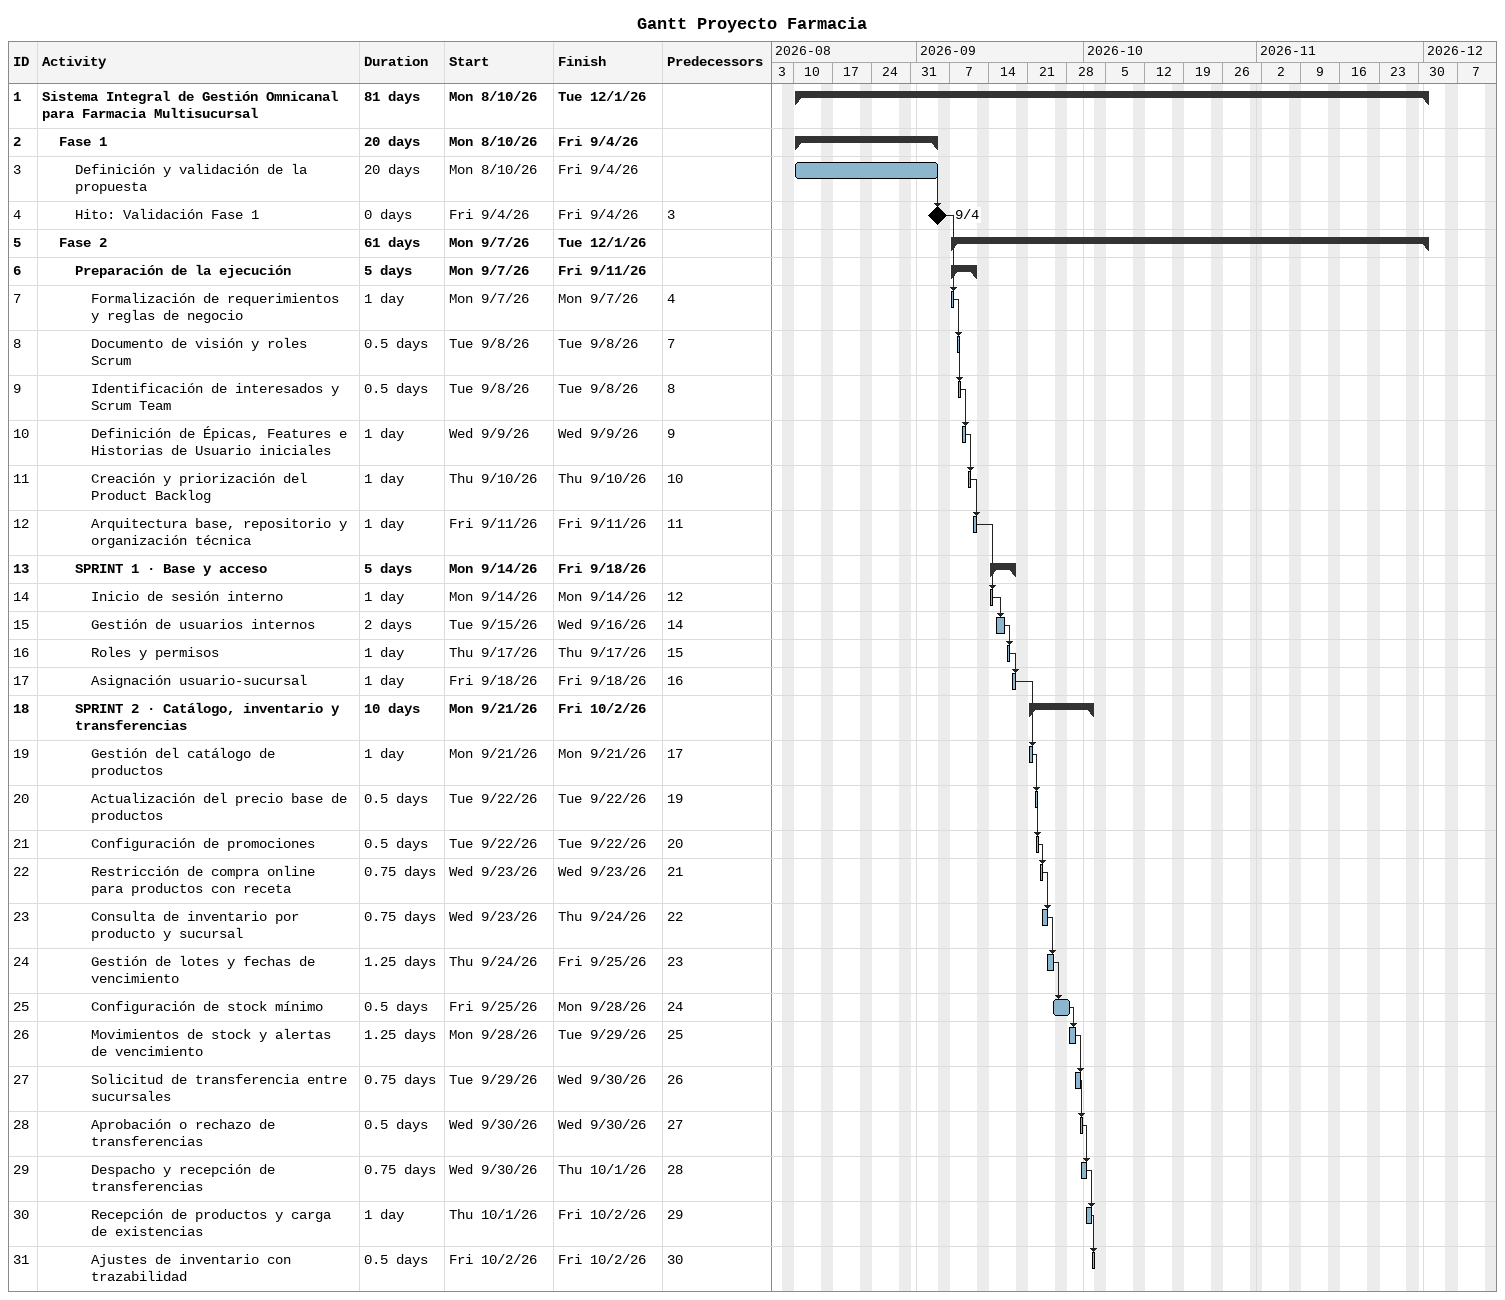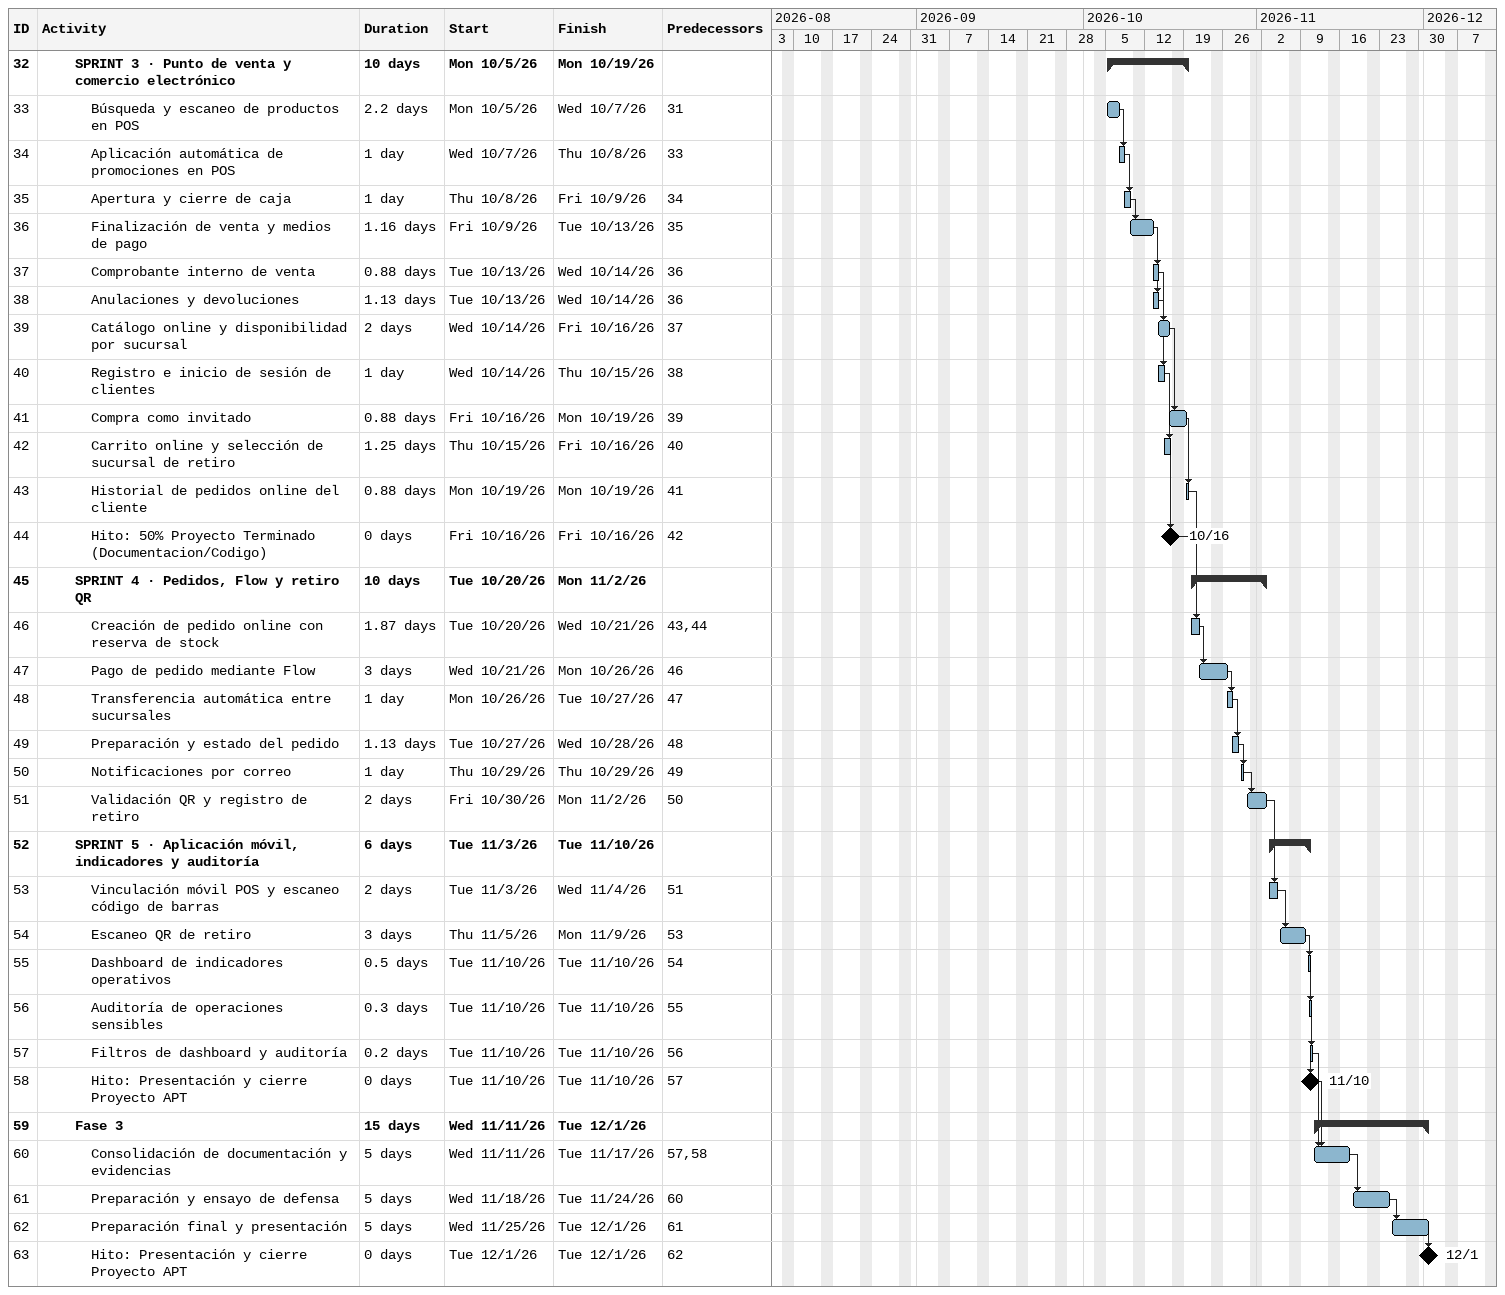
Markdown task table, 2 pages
Gantt Proyecto Farmacia

| ID | Level | Task | Duration | Start | Finish | Predecessors |
|---|---|---|---|---|---|---|
| 1 | 1 | **Sistema Integral de Gestión Omnicanal para Farmacia Multisucursal** | 81d | 2026-08-10 | 2026-12-01 |  |
| 2 | 2 | **Fase 1** | 20d | 2026-08-10 | 2026-09-04 |  |
| 3 | 3 | Definición y validación de la propuesta | 20d | 2026-08-10 | 2026-09-04 |  |
| 4 | 3 | Hito: Validación Fase 1 | 0d | 2026-09-04 | 2026-09-04 | 3 |
| 5 | 2 | **Fase 2** | 61d | 2026-09-07 | 2026-12-01 |  |
| 6 | 3 | **Preparación de la ejecución** | 5d | 2026-09-07 | 2026-09-11 |  |
| 7 | 4 | Formalización de requerimientos y reglas de negocio | 1d | 2026-09-07 | 2026-09-07 | 4 |
| 8 | 4 | Documento de visión y roles Scrum | 0.5d | 2026-09-08 | 2026-09-08 | 7 |
| 9 | 4 | Identificación de interesados y Scrum Team | 0.5d | 2026-09-08 | 2026-09-08 | 8 |
| 10 | 4 | Definición de Épicas, Features e Historias de Usuario iniciales | 1d | 2026-09-09 | 2026-09-09 | 9 |
| 11 | 4 | Creación y priorización del Product Backlog | 1d | 2026-09-10 | 2026-09-10 | 10 |
| 12 | 4 | Arquitectura base, repositorio y organización técnica | 1d | 2026-09-11 | 2026-09-11 | 11 |
| 13 | 3 | **SPRINT 1 · Base y acceso** | 5d | 2026-09-14 | 2026-09-18 |  |
| 14 | 4 | Inicio de sesión interno | 1d | 2026-09-14 | 2026-09-14 | 12 |
| 15 | 4 | Gestión de usuarios internos | 2d | 2026-09-15 | 2026-09-16 | 14 |
| 16 | 4 | Roles y permisos | 1d | 2026-09-17 | 2026-09-17 | 15 |
| 17 | 4 | Asignación usuario-sucursal | 1d | 2026-09-18 | 2026-09-18 | 16 |
| 18 | 3 | **SPRINT 2 · Catálogo, inventario y transferencias** | 10d | 2026-09-21 | 2026-10-02 |  |
| 19 | 4 | Gestión del catálogo de productos | 1d | 2026-09-21 | 2026-09-21 | 17 |
| 20 | 4 | Actualización del precio base de productos | 0.5d | 2026-09-22 | 2026-09-22 | 19 |
| 21 | 4 | Configuración de promociones | 0.5d | 2026-09-22 | 2026-09-22 | 20 |
| 22 | 4 | Restricción de compra online para productos con receta | 0.75d | 2026-09-23 | 2026-09-23 | 21 |
| 23 | 4 | Consulta de inventario por producto y sucursal | 0.75d | 2026-09-23 | 2026-09-24 | 22 |
| 24 | 4 | Gestión de lotes y fechas de vencimiento | 1.25d | 2026-09-24 | 2026-09-25 | 23 |
| 25 | 4 | Configuración de stock mínimo | 0.5d | 2026-09-25 | 2026-09-28 | 24 |
| 26 | 4 | Movimientos de stock y alertas de vencimiento | 1.25d | 2026-09-28 | 2026-09-29 | 25 |
| 27 | 4 | Solicitud de transferencia entre sucursales | 0.75d | 2026-09-29 | 2026-09-30 | 26 |
| 28 | 4 | Aprobación o rechazo de transferencias | 0.5d | 2026-09-30 | 2026-09-30 | 27 |
| 29 | 4 | Despacho y recepción de transferencias | 0.75d | 2026-09-30 | 2026-10-01 | 28 |
| 30 | 4 | Recepción de productos y carga de existencias | 1d | 2026-10-01 | 2026-10-02 | 29 |
| 31 | 4 | Ajustes de inventario con trazabilidad | 0.5d | 2026-10-02 | 2026-10-02 | 30 |
| 32 | 3 | **SPRINT 3 · Punto de venta y comercio electrónico** | 10d | 2026-10-05 | 2026-10-19 |  |
| 33 | 4 | Búsqueda y escaneo de productos en POS | 2.2d | 2026-10-05 | 2026-10-07 | 31 |
| 34 | 4 | Aplicación automática de promociones en POS | 1d | 2026-10-07 | 2026-10-08 | 33 |
| 35 | 4 | Apertura y cierre de caja | 1d | 2026-10-08 | 2026-10-09 | 34 |
| 36 | 4 | Finalización de venta y medios de pago | 1.16d | 2026-10-09 | 2026-10-13 | 35 |
| 37 | 4 | Comprobante interno de venta | 0.88d | 2026-10-13 | 2026-10-14 | 36 |
| 38 | 4 | Anulaciones y devoluciones | 1.13d | 2026-10-13 | 2026-10-14 | 36 |
| 39 | 4 | Catálogo online y disponibilidad por sucursal | 2d | 2026-10-14 | 2026-10-16 | 37 |
| 40 | 4 | Registro e inicio de sesión de clientes | 1d | 2026-10-14 | 2026-10-15 | 38 |
| 41 | 4 | Compra como invitado | 0.88d | 2026-10-16 | 2026-10-19 | 39 |
| 42 | 4 | Carrito online y selección de sucursal de retiro | 1.25d | 2026-10-15 | 2026-10-16 | 40 |
| 43 | 4 | Historial de pedidos online del cliente | 0.88d | 2026-10-19 | 2026-10-19 | 41 |
| 44 | 4 | Hito: 50% Proyecto Terminado (Documentacion/Codigo) | 0d | 2026-10-16 | 2026-10-16 | 42 |
| 45 | 3 | **SPRINT 4 · Pedidos, Flow y retiro QR** | 10d | 2026-10-20 | 2026-11-02 |  |
| 46 | 4 | Creación de pedido online con reserva de stock | 1.87d | 2026-10-20 | 2026-10-21 | 43, 44 |
| 47 | 4 | Pago de pedido mediante Flow | 3d | 2026-10-21 | 2026-10-26 | 46 |
| 48 | 4 | Transferencia automática entre sucursales | 1d | 2026-10-26 | 2026-10-27 | 47 |
| 49 | 4 | Preparación y estado del pedido | 1.13d | 2026-10-27 | 2026-10-28 | 48 |
| 50 | 4 | Notificaciones por correo | 1d | 2026-10-29 | 2026-10-29 | 49 |
| 51 | 4 | Validación QR y registro de retiro | 2d | 2026-10-30 | 2026-11-02 | 50 |
| 52 | 3 | **SPRINT 5 · Aplicación móvil, indicadores y auditoría** | 6d | 2026-11-03 | 2026-11-10 |  |
| 53 | 4 | Vinculación móvil POS y escaneo código de barras | 2d | 2026-11-03 | 2026-11-04 | 51 |
| 54 | 4 | Escaneo QR de retiro | 3d | 2026-11-05 | 2026-11-09 | 53 |
| 55 | 4 | Dashboard de indicadores operativos | 0.5d | 2026-11-10 | 2026-11-10 | 54 |
| 56 | 4 | Auditoría de operaciones sensibles | 0.3d | 2026-11-10 | 2026-11-10 | 55 |
| 57 | 4 | Filtros de dashboard y auditoría | 0.2d | 2026-11-10 | 2026-11-10 | 56 |
| 58 | 4 | Hito: Presentación y cierre Proyecto APT | 0d | 2026-11-10 | 2026-11-10 | 57 |
| 59 | 3 | **Fase 3** | 15d | 2026-11-11 | 2026-12-01 |  |
| 60 | 4 | Consolidación de documentación y evidencias | 5d | 2026-11-11 | 2026-11-17 | 57, 58 |
| 61 | 4 | Preparación y ensayo de defensa | 5d | 2026-11-18 | 2026-11-24 | 60 |
| 62 | 4 | Preparación final y presentación | 5d | 2026-11-25 | 2026-12-01 | 61 |
| 63 | 4 | Hito: Presentación y cierre Proyecto APT | 0d | 2026-12-01 | 2026-12-01 | 62 |
